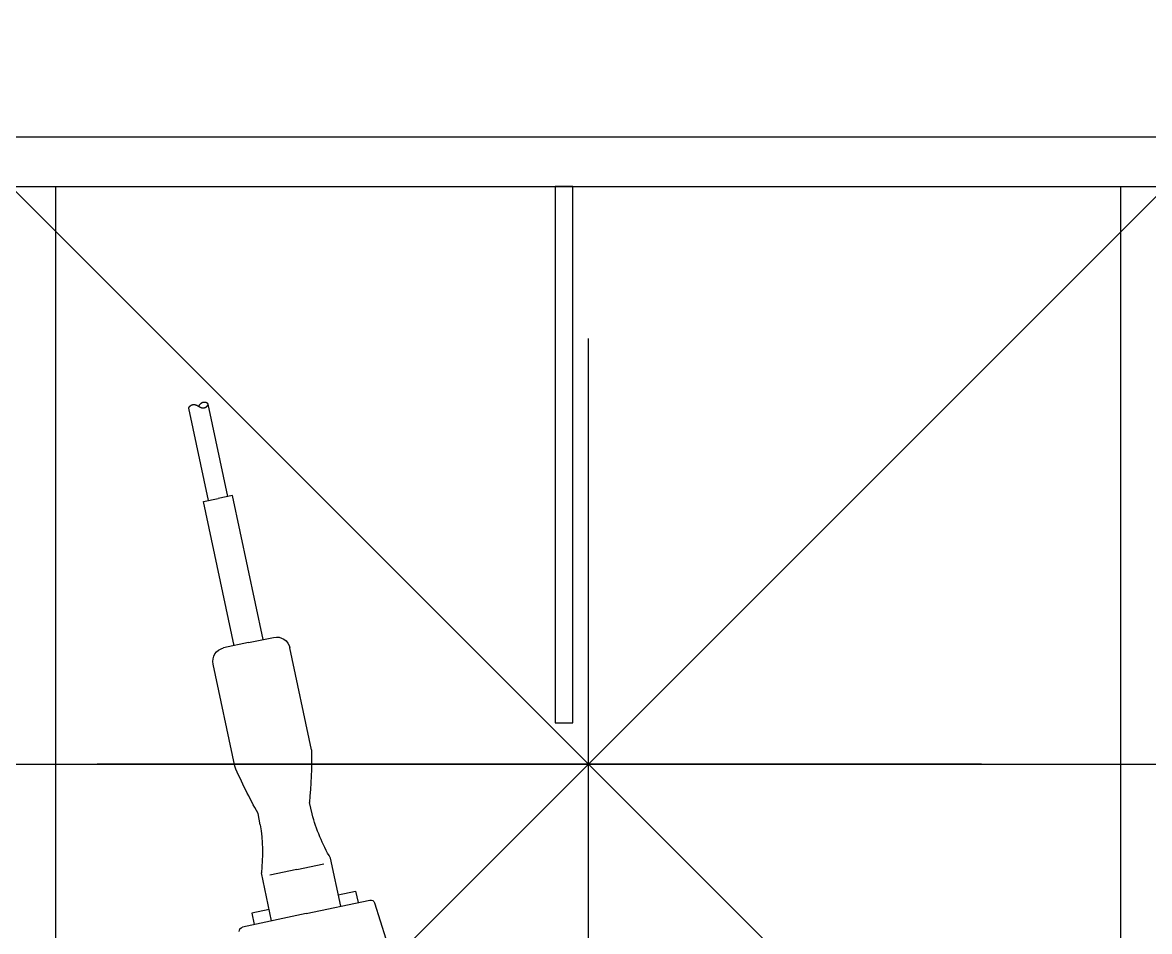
# Model space of a CAD drawing. Extents: x -668440 to 1010955, y -1678500 to 210463.
# Drawn here: x -560027 to -554293, y -733812 to -729186 of the extents above; entities that cross this region are included whole.
import ezdxf

# ---------------------------------------------------------------- set-up
doc = ezdxf.new("R2010")
doc.units = 0
doc.header["$MEASUREMENT"] = 0
doc.linetypes.add('CENTER', pattern=[2, 1.25, -0.25, 0.25, -0.25])
doc.layers.get('0').update_dxf_attribs({"color": 3, "linetype": 'CONTINUOUS'})
doc.layers.get('Defpoints').update_dxf_attribs({"color": 251, "linetype": 'CONTINUOUS'})
for name, color, linetype in [('standard', 4, 'CENTER'), ('注記', 3, 'CONTINUOUS'), ('詳細', 7, 'CONTINUOUS')]:
    doc.layers.add(name, color=color, linetype=linetype)

# ---------------------------------------------------------------- blocks, each defined once
blk = doc.blocks.new('tc02')
at = {"layer": '注記', "color": 4, "linetype": 'Continuous'}
for p, q in [((-18567.29, 32524.43), (-18565.46, 32543.62)), ((-18602.46, 32522.62), (-18635.64, 32522.62)), ((-18629.46, 32516.62), (-18629.46, 32522.62)), ((-18620.46, 32522.62), (-18620.46, 32497.62)), ((-18602.46, 32522.62), (-18569.28, 32522.62)), ((-18584.46, 32522.62), (-18584.46, 32497.62)), ((-18575.46, 32516.62), (-18575.46, 32522.62)), ((-18620.46, 32516.62), (-18629.46, 32516.62)), ((-18584.46, 32516.62), (-18575.46, 32516.62)), ((-18602.46, 32499.62), (-18616.46, 32499.62)), ((-18602.46, 32499.62), (-18588.46, 32499.62)), ((-18615.94, 32473.61), (-18615.81, 32467.61)), ((-18588.98, 32473.61), (-18589.11, 32467.61)), ((-18622.46, 32441.62), (-18622.46, 32388.62)), ((-18582.46, 32441.62), (-18582.46, 32388.62)), ((-18602.46, 32381.62), (-18615.46, 32381.62)), ((-18609.96, 32381.62), (-18609.96, 32306.62)), ((-18602.46, 32381.62), (-18589.46, 32381.62)), ((-18594.96, 32381.62), (-18594.96, 32306.62)), ((-18609.96, 32306.62), (-18602.46, 32306.62)), ((-18607.46, 32306.62), (-18607.46, 32258.62)), ((-18594.96, 32306.62), (-18602.46, 32306.62)), ((-18597.46, 32306.62), (-18597.46, 32258.62)), ((-18607.46, 32258.62), (-18607.46, 32258.6)), ((-18607.46, 32258.6), (-18607.46, 32258.58)), ((-18607.46, 32258.58), (-18607.46, 32258.57)), ((-18607.46, 32258.57), (-18607.46, 32258.55)), ((-18607.46, 32258.55), (-18607.45, 32258.54)), ((-18607.45, 32258.54), (-18607.45, 32258.52)), ((-18607.45, 32258.52), (-18607.45, 32258.5)), ((-18607.45, 32258.5), (-18607.45, 32258.49)), ((-18607.45, 32258.49), (-18607.44, 32258.47)), ((-18607.44, 32258.47), (-18607.44, 32258.45)), ((-18607.44, 32258.45), (-18607.43, 32258.44)), ((-18607.43, 32258.44), (-18607.43, 32258.42)), ((-18607.43, 32258.42), (-18607.42, 32258.41)), ((-18607.42, 32258.41), (-18607.41, 32258.39)), ((-18607.41, 32258.39), (-18607.41, 32258.37)), ((-18607.41, 32258.37), (-18607.4, 32258.36)), ((-18607.4, 32258.36), (-18607.39, 32258.34)), ((-18607.39, 32258.34), (-18607.38, 32258.32)), ((-18607.38, 32258.32), (-18607.37, 32258.31)), ((-18607.37, 32258.31), (-18607.37, 32258.29)), ((-18607.37, 32258.29), (-18607.36, 32258.28)), ((-18607.36, 32258.28), (-18607.35, 32258.26)), ((-18607.35, 32258.26), (-18607.34, 32258.24)), ((-18607.34, 32258.24), (-18607.32, 32258.23)), ((-18607.32, 32258.23), (-18607.31, 32258.21)), ((-18607.31, 32258.21), (-18607.3, 32258.19)), ((-18607.3, 32258.19), (-18607.29, 32258.18)), ((-18607.29, 32258.18), (-18607.27, 32258.16)), ((-18607.27, 32258.16), (-18607.26, 32258.15)), ((-18607.26, 32258.15), (-18607.25, 32258.13)), ((-18607.25, 32258.13), (-18607.23, 32258.11)), ((-18607.23, 32258.11), (-18607.22, 32258.1)), ((-18607.22, 32258.1), (-18607.2, 32258.08)), ((-18607.2, 32258.08), (-18607.19, 32258.06)), ((-18607.19, 32258.06), (-18607.17, 32258.05)), ((-18607.17, 32258.05), (-18607.15, 32258.03)), ((-18607.15, 32258.03), (-18607.14, 32258.02)), ((-18607.14, 32258.02), (-18607.12, 32258)), ((-18607.12, 32258), (-18607.1, 32257.98)), ((-18607.1, 32257.98), (-18607.08, 32257.97)), ((-18607.08, 32257.97), (-18607.06, 32257.95)), ((-18607.06, 32257.95), (-18607.04, 32257.93)), ((-18607.04, 32257.93), (-18607.02, 32257.92)), ((-18607.02, 32257.92), (-18607, 32257.9)), ((-18607, 32257.9), (-18606.98, 32257.89)), ((-18606.98, 32257.89), (-18606.96, 32257.87)), ((-18606.96, 32257.87), (-18606.94, 32257.85)), ((-18606.94, 32257.85), (-18606.91, 32257.84)), ((-18606.91, 32257.84), (-18606.89, 32257.82)), ((-18606.89, 32257.82), (-18606.87, 32257.8)), ((-18606.87, 32257.8), (-18606.84, 32257.79)), ((-18606.84, 32257.79), (-18606.82, 32257.77)), ((-18606.82, 32257.77), (-18606.8, 32257.76)), ((-18606.8, 32257.76), (-18606.77, 32257.74)), ((-18606.77, 32257.74), (-18606.74, 32257.72)), ((-18606.74, 32257.72), (-18606.72, 32257.71)), ((-18606.72, 32257.71), (-18606.69, 32257.69)), ((-18606.69, 32257.69), (-18606.66, 32257.67)), ((-18606.66, 32257.67), (-18606.64, 32257.66)), ((-18606.64, 32257.66), (-18606.61, 32257.64)), ((-18606.61, 32257.64), (-18606.58, 32257.63)), ((-18606.58, 32257.63), (-18606.55, 32257.61)), ((-18606.55, 32257.61), (-18606.52, 32257.59)), ((-18606.52, 32257.59), (-18606.49, 32257.58)), ((-18606.49, 32257.58), (-18606.43, 32257.54)), ((-18606.43, 32257.54), (-18606.37, 32257.51)), ((-18606.37, 32257.51), (-18606.31, 32257.49)), ((-18606.31, 32257.49), (-18606.25, 32257.46)), ((-18606.25, 32257.46), (-18606.18, 32257.43)), ((-18606.18, 32257.43), (-18606.12, 32257.41)), ((-18606.12, 32257.41), (-18606.06, 32257.39)), ((-18606.06, 32257.39), (-18606, 32257.37)), ((-18606, 32257.37), (-18605.94, 32257.35)), ((-18605.94, 32257.35), (-18605.88, 32257.33)), ((-18605.88, 32257.33), (-18605.82, 32257.31)), ((-18605.82, 32257.31), (-18605.75, 32257.3)), ((-18605.75, 32257.3), (-18605.69, 32257.28)), ((-18605.69, 32257.28), (-18605.63, 32257.27)), ((-18605.63, 32257.27), (-18605.57, 32257.26)), ((-18605.57, 32257.26), (-18605.51, 32257.25)), ((-18605.51, 32257.25), (-18605.45, 32257.24)), ((-18605.45, 32257.24), (-18605.38, 32257.24)), ((-18605.38, 32257.24), (-18605.32, 32257.23)), ((-18605.32, 32257.23), (-18605.26, 32257.23)), ((-18605.26, 32257.23), (-18605.2, 32257.23)), ((-18605.2, 32257.23), (-18605.13, 32257.23)), ((-18605.13, 32257.23), (-18605.07, 32257.23)), ((-18605.07, 32257.23), (-18605.01, 32257.24)), ((-18605.01, 32257.24), (-18604.95, 32257.24)), ((-18604.95, 32257.24), (-18604.88, 32257.25)), ((-18604.88, 32257.25), (-18604.82, 32257.25)), ((-18604.82, 32257.25), (-18604.76, 32257.26)), ((-18604.76, 32257.26), (-18604.7, 32257.27)), ((-18604.7, 32257.27), (-18604.63, 32257.29)), ((-18604.63, 32257.29), (-18604.57, 32257.3)), ((-18604.57, 32257.3), (-18604.51, 32257.32)), ((-18604.51, 32257.32), (-18604.44, 32257.33)), ((-18604.44, 32257.33), (-18604.38, 32257.35)), ((-18604.38, 32257.35), (-18604.32, 32257.37)), ((-18604.32, 32257.37), (-18604.26, 32257.39)), ((-18604.26, 32257.39), (-18604.19, 32257.42)), ((-18604.19, 32257.42), (-18604.13, 32257.44)), ((-18604.13, 32257.44), (-18604.07, 32257.47)), ((-18604.07, 32257.47), (-18604, 32257.5)), ((-18604, 32257.5), (-18603.94, 32257.52)), ((-18603.94, 32257.52), (-18603.88, 32257.56)), ((-18603.88, 32257.56), (-18603.81, 32257.59)), ((-18603.81, 32257.59), (-18603.75, 32257.62)), ((-18603.75, 32257.62), (-18603.68, 32257.66)), ((-18603.68, 32257.66), (-18603.62, 32257.69)), ((-18603.62, 32257.69), (-18603.56, 32257.73)), ((-18603.56, 32257.73), (-18603.49, 32257.77)), ((-18603.49, 32257.77), (-18603.43, 32257.81)), ((-18603.43, 32257.81), (-18603.36, 32257.86)), ((-18603.36, 32257.86), (-18603.3, 32257.9)), ((-18603.3, 32257.9), (-18603.24, 32257.95)), ((-18603.24, 32257.95), (-18603.17, 32257.99)), ((-18603.17, 32257.99), (-18603.11, 32258.04)), ((-18603.11, 32258.04), (-18603.04, 32258.09)), ((-18603.04, 32258.09), (-18602.98, 32258.15)), ((-18602.98, 32258.15), (-18602.91, 32258.2)), ((-18602.91, 32258.2), (-18602.85, 32258.25)), ((-18602.85, 32258.25), (-18602.78, 32258.31)), ((-18602.78, 32258.31), (-18602.72, 32258.37)), ((-18602.72, 32258.37), (-18602.66, 32258.43)), ((-18602.66, 32258.43), (-18602.59, 32258.49)), ((-18602.59, 32258.49), (-18602.53, 32258.55)), ((-18602.53, 32258.55), (-18602.46, 32258.62)), ((-18602.46, 32258.62), (-18602.4, 32258.68)), ((-18602.4, 32258.55), (-18602.46, 32258.62)), ((-18602.4, 32258.68), (-18602.33, 32258.74)), ((-18602.33, 32258.49), (-18602.4, 32258.55)), ((-18602.33, 32258.74), (-18602.27, 32258.8)), ((-18602.27, 32258.43), (-18602.33, 32258.49)), ((-18602.27, 32258.8), (-18602.2, 32258.86)), ((-18602.2, 32258.37), (-18602.27, 32258.43)), ((-18602.2, 32258.86), (-18602.14, 32258.92)), ((-18602.14, 32258.31), (-18602.2, 32258.37)), ((-18602.14, 32258.92), (-18602.07, 32258.98)), ((-18602.07, 32258.25), (-18602.14, 32258.31)), ((-18602.07, 32258.98), (-18602.01, 32259.03)), ((-18602.01, 32258.2), (-18602.07, 32258.25)), ((-18602.01, 32259.03), (-18601.94, 32259.09)), ((-18601.94, 32258.15), (-18602.01, 32258.2)), ((-18601.94, 32259.09), (-18601.88, 32259.14)), ((-18601.88, 32258.09), (-18601.94, 32258.15)), ((-18601.88, 32259.14), (-18601.81, 32259.19)), ((-18601.81, 32258.04), (-18601.88, 32258.09)), ((-18601.81, 32259.19), (-18601.75, 32259.24)), ((-18601.75, 32257.99), (-18601.81, 32258.04)), ((-18601.75, 32259.24), (-18601.69, 32259.29)), ((-18601.69, 32257.95), (-18601.75, 32257.99)), ((-18601.69, 32259.29), (-18601.62, 32259.33)), ((-18601.62, 32257.9), (-18601.69, 32257.95)), ((-18601.62, 32259.33), (-18601.56, 32259.38)), ((-18601.56, 32257.86), (-18601.62, 32257.9)), ((-18601.56, 32259.38), (-18601.49, 32259.42)), ((-18601.49, 32257.81), (-18601.56, 32257.86)), ((-18601.49, 32259.42), (-18601.43, 32259.46)), ((-18601.43, 32257.77), (-18601.49, 32257.81)), ((-18601.43, 32259.46), (-18601.36, 32259.5)), ((-18601.36, 32257.73), (-18601.43, 32257.77)), ((-18601.36, 32259.5), (-18601.3, 32259.54)), ((-18601.3, 32257.69), (-18601.36, 32257.73)), ((-18601.3, 32259.54), (-18601.24, 32259.58)), ((-18601.24, 32257.66), (-18601.3, 32257.69)), ((-18601.24, 32259.58), (-18601.17, 32259.61)), ((-18601.17, 32257.62), (-18601.24, 32257.66)), ((-18601.17, 32259.61), (-18601.11, 32259.65)), ((-18601.11, 32257.59), (-18601.17, 32257.62)), ((-18601.11, 32259.65), (-18601.05, 32259.68)), ((-18601.05, 32257.56), (-18601.11, 32257.59)), ((-18601.05, 32259.68), (-18600.98, 32259.71)), ((-18600.98, 32257.52), (-18601.05, 32257.56)), ((-18600.98, 32259.71), (-18600.92, 32259.74)), ((-18600.92, 32257.5), (-18600.98, 32257.52)), ((-18600.92, 32259.74), (-18600.86, 32259.77)), ((-18600.86, 32257.47), (-18600.92, 32257.5)), ((-18600.86, 32259.77), (-18600.79, 32259.79)), ((-18600.79, 32257.44), (-18600.86, 32257.47)), ((-18600.79, 32259.79), (-18600.73, 32259.82)), ((-18600.73, 32257.42), (-18600.79, 32257.44)), ((-18600.73, 32259.82), (-18600.67, 32259.84)), ((-18600.67, 32257.39), (-18600.73, 32257.42)), ((-18600.67, 32259.84), (-18600.6, 32259.86)), ((-18600.6, 32257.37), (-18600.67, 32257.39)), ((-18600.6, 32259.86), (-18600.54, 32259.88)), ((-18600.54, 32257.35), (-18600.6, 32257.37)), ((-18600.54, 32259.88), (-18600.48, 32259.9)), ((-18600.48, 32257.33), (-18600.54, 32257.35)), ((-18600.48, 32259.9), (-18600.41, 32259.92)), ((-18600.41, 32257.32), (-18600.48, 32257.33)), ((-18600.41, 32259.92), (-18600.35, 32259.93)), ((-18600.35, 32257.3), (-18600.41, 32257.32)), ((-18600.35, 32259.93), (-18600.29, 32259.95)), ((-18600.29, 32257.29), (-18600.35, 32257.3)), ((-18600.29, 32259.95), (-18600.23, 32259.96)), ((-18600.23, 32257.27), (-18600.29, 32257.29)), ((-18600.23, 32259.96), (-18600.16, 32259.97)), ((-18600.16, 32257.26), (-18600.23, 32257.27)), ((-18600.16, 32259.97), (-18600.1, 32259.98)), ((-18600.1, 32257.25), (-18600.16, 32257.26)), ((-18600.1, 32259.98), (-18600.04, 32259.99)), ((-18600.04, 32257.25), (-18600.1, 32257.25)), ((-18600.04, 32259.99), (-18599.97, 32259.99)), ((-18599.97, 32257.24), (-18600.04, 32257.25)), ((-18599.97, 32259.99), (-18599.91, 32260)), ((-18599.91, 32257.24), (-18599.97, 32257.24)), ((-18599.91, 32260), (-18599.85, 32260)), ((-18599.85, 32257.23), (-18599.91, 32257.24)), ((-18599.85, 32260), (-18599.79, 32260)), ((-18599.79, 32257.23), (-18599.85, 32257.23)), ((-18599.79, 32260), (-18599.73, 32260)), ((-18599.73, 32257.23), (-18599.79, 32257.23)), ((-18599.73, 32260), (-18599.66, 32260)), ((-18599.66, 32257.23), (-18599.73, 32257.23)), ((-18599.66, 32260), (-18599.6, 32260)), ((-18599.6, 32257.23), (-18599.66, 32257.23)), ((-18599.6, 32260), (-18599.54, 32259.99)), ((-18599.54, 32257.24), (-18599.6, 32257.23)), ((-18599.54, 32259.99), (-18599.48, 32259.99)), ((-18599.48, 32257.24), (-18599.54, 32257.24)), ((-18599.48, 32259.99), (-18599.42, 32259.98)), ((-18599.42, 32257.25), (-18599.48, 32257.24)), ((-18599.42, 32259.98), (-18599.35, 32259.97)), ((-18599.35, 32257.26), (-18599.42, 32257.25)), ((-18599.35, 32259.97), (-18599.29, 32259.96)), ((-18599.29, 32257.27), (-18599.35, 32257.26)), ((-18599.29, 32259.96), (-18599.23, 32259.95)), ((-18599.23, 32257.28), (-18599.29, 32257.27)), ((-18599.23, 32259.95), (-18599.17, 32259.94)), ((-18599.17, 32257.3), (-18599.23, 32257.28)), ((-18599.17, 32259.94), (-18599.11, 32259.92)), ((-18599.11, 32257.31), (-18599.17, 32257.3)), ((-18599.11, 32259.92), (-18599.05, 32259.91)), ((-18599.05, 32257.33), (-18599.11, 32257.31)), ((-18599.05, 32259.91), (-18598.98, 32259.89)), ((-18598.98, 32257.35), (-18599.05, 32257.33)), ((-18598.98, 32259.89), (-18598.92, 32259.87)), ((-18598.92, 32257.37), (-18598.98, 32257.35)), ((-18598.92, 32259.87), (-18598.86, 32259.85)), ((-18598.86, 32257.39), (-18598.92, 32257.37)), ((-18598.86, 32259.85), (-18598.8, 32259.82)), ((-18598.8, 32257.41), (-18598.86, 32257.39)), ((-18598.8, 32259.82), (-18598.74, 32259.8)), ((-18598.74, 32257.43), (-18598.8, 32257.41)), ((-18598.74, 32259.8), (-18598.68, 32259.77)), ((-18598.68, 32257.46), (-18598.74, 32257.43)), ((-18598.68, 32259.77), (-18598.62, 32259.75)), ((-18598.62, 32257.49), (-18598.68, 32257.46)), ((-18598.62, 32259.75), (-18598.56, 32259.72)), ((-18598.56, 32257.51), (-18598.62, 32257.49)), ((-18598.56, 32259.72), (-18598.49, 32259.69)), ((-18598.49, 32257.54), (-18598.56, 32257.51)), ((-18598.49, 32259.69), (-18598.43, 32259.66)), ((-18598.43, 32257.58), (-18598.49, 32257.54)), ((-18598.43, 32259.66), (-18598.37, 32259.62)), ((-18598.37, 32257.61), (-18598.43, 32257.58)), ((-18598.37, 32259.62), (-18598.32, 32259.59)), ((-18598.32, 32257.64), (-18598.37, 32257.61)), ((-18598.32, 32259.59), (-18598.26, 32259.56)), ((-18598.26, 32257.67), (-18598.32, 32257.64)), ((-18598.26, 32259.56), (-18598.21, 32259.53)), ((-18598.21, 32257.71), (-18598.26, 32257.67)), ((-18598.21, 32259.53), (-18598.15, 32259.49)), ((-18598.15, 32257.74), (-18598.21, 32257.71)), ((-18598.15, 32259.49), (-18598.1, 32259.46)), ((-18598.1, 32257.77), (-18598.15, 32257.74)), ((-18598.1, 32259.46), (-18598.05, 32259.43)), ((-18598.05, 32257.8), (-18598.1, 32257.77)), ((-18598.05, 32259.43), (-18598.01, 32259.4)), ((-18598.01, 32257.84), (-18598.05, 32257.8)), ((-18598.01, 32259.4), (-18597.96, 32259.36)), ((-18597.96, 32257.87), (-18598.01, 32257.84)), ((-18597.96, 32259.36), (-18597.92, 32259.33)), ((-18597.92, 32257.9), (-18597.96, 32257.87)), ((-18597.92, 32259.33), (-18597.88, 32259.3)), ((-18597.88, 32257.93), (-18597.92, 32257.9)), ((-18597.88, 32259.3), (-18597.84, 32259.27)), ((-18597.84, 32257.97), (-18597.88, 32257.93)), ((-18597.84, 32259.27), (-18597.8, 32259.23)), ((-18597.8, 32258), (-18597.84, 32257.97)), ((-18597.8, 32259.23), (-18597.77, 32259.2)), ((-18597.77, 32258.03), (-18597.8, 32258)), ((-18597.77, 32259.2), (-18597.74, 32259.17)), ((-18597.74, 32258.06), (-18597.77, 32258.03)), ((-18597.74, 32259.17), (-18597.7, 32259.14)), ((-18597.7, 32258.1), (-18597.74, 32258.06)), ((-18597.7, 32259.14), (-18597.67, 32259.1)), ((-18597.67, 32258.13), (-18597.7, 32258.1)), ((-18597.67, 32259.1), (-18597.65, 32259.07)), ((-18597.65, 32258.16), (-18597.67, 32258.13)), ((-18597.65, 32259.07), (-18597.62, 32259.04)), ((-18597.62, 32258.19), (-18597.65, 32258.16)), ((-18597.62, 32259.04), (-18597.6, 32259.01)), ((-18597.6, 32258.23), (-18597.62, 32258.19)), ((-18597.6, 32259.01), (-18597.58, 32258.97)), ((-18597.58, 32258.26), (-18597.6, 32258.23)), ((-18597.58, 32258.97), (-18597.56, 32258.94)), ((-18597.56, 32258.29), (-18597.58, 32258.26)), ((-18597.56, 32258.94), (-18597.54, 32258.91)), ((-18597.54, 32258.32), (-18597.56, 32258.29)), ((-18597.54, 32258.91), (-18597.52, 32258.88)), ((-18597.52, 32258.36), (-18597.54, 32258.32)), ((-18597.52, 32258.88), (-18597.51, 32258.84)), ((-18597.51, 32258.39), (-18597.52, 32258.36)), ((-18597.51, 32258.84), (-18597.49, 32258.81)), ((-18597.49, 32258.42), (-18597.51, 32258.39)), ((-18597.49, 32258.81), (-18597.48, 32258.78)), ((-18597.48, 32258.45), (-18597.49, 32258.42)), ((-18597.48, 32258.78), (-18597.48, 32258.75)), ((-18597.48, 32258.75), (-18597.47, 32258.71)), ((-18597.47, 32258.52), (-18597.48, 32258.49)), ((-18597.48, 32258.49), (-18597.48, 32258.45)), ((-18597.47, 32258.71), (-18597.46, 32258.68)), ((-18597.46, 32258.55), (-18597.47, 32258.52)), ((-18597.46, 32258.68), (-18597.46, 32258.65)), ((-18597.46, 32258.65), (-18597.46, 32258.62)), ((-18597.46, 32258.62), (-18597.46, 32258.58)), ((-18597.46, 32258.58), (-18597.46, 32258.55))]:
    blk.add_line(p, q, dxfattribs=at)
for centre, radius, start, end in [((-18635.64, 32524.62), 2, 185.44038, 270), ((-18569.28, 32524.62), 2, 270, 354.5596), ((-18708.46, 32468.62), 92.66, 3.08905, 18.2394), ((-18496.46, 32468.62), 92.66, 161.76059, 176.91093), ((-18385.01, 32394.72), 242.04, 162.47247, 168.82701), ((-18819.91, 32394.72), 242.04, 11.17297, 17.52751), ((-18615.46, 32388.62), 7, 180, 270), ((-18589.46, 32388.62), 7, 270, 0)]:
    blk.add_arc(centre, radius, start, end, dxfattribs=at)
blk = doc.blocks.new('剛接合部C1Y')
for points in [[(-223484.62063, -377626.73644), (-222084.62063, -377626.73644), (-222084.62063, -377601.73644), (-223484.62063, -377601.73644)], [(-222801.62063, -377899.73644), (-222792.62063, -377899.73644), (-222792.62063, -377626.73644), (-222801.62063, -377626.73644)]]:
    blk.add_lwpolyline(points, close=True)
at = {"layer": 'Defpoints'}
for p, q in [((-223684.62063, -377020.73644), (-221884.62063, -378820.73644)), ((-221884.62063, -377020.73644), (-223684.62063, -378820.73644)), ((-223184.62063, -377920.73644), (-222384.62063, -377920.73644))]:
    blk.add_line(p, q, dxfattribs=at)
at = {"layer": 'standard', "linetype": 'CENTER', "ltscale": 1800}
for p, q in [((-222784.62063, -379954.06986), (-222784.62063, -377020.73644)), ((-219884.62063, -377920.73644), (-225684.62063, -377920.73644))]:
    blk.add_line(p, q, dxfattribs=at)
at = {"layer": '詳細'}
for p, q in [((-223055.62063, -378820.73644), (-223055.62063, -377626.73644)), ((-222513.62063, -378820.73644), (-222513.62063, -377626.73644))]:
    blk.add_line(p, q, dxfattribs=at)
at = {"xscale": -1, "rotation": 191.9761324442034}
blk.add_blockref('tc02', (-211479.27873, -342322.04064, 500), dxfattribs=at)

msp = doc.modelspace()

# ---------------------------------------------------------------- block references
at = {"xscale": 10, "yscale": 10, "zscale": 10}
msp.add_blockref('剛接合部C1Y', (1670698.6842, 3046247.35843, 5600), dxfattribs=at)

doc.saveas('drawing.dxf')
